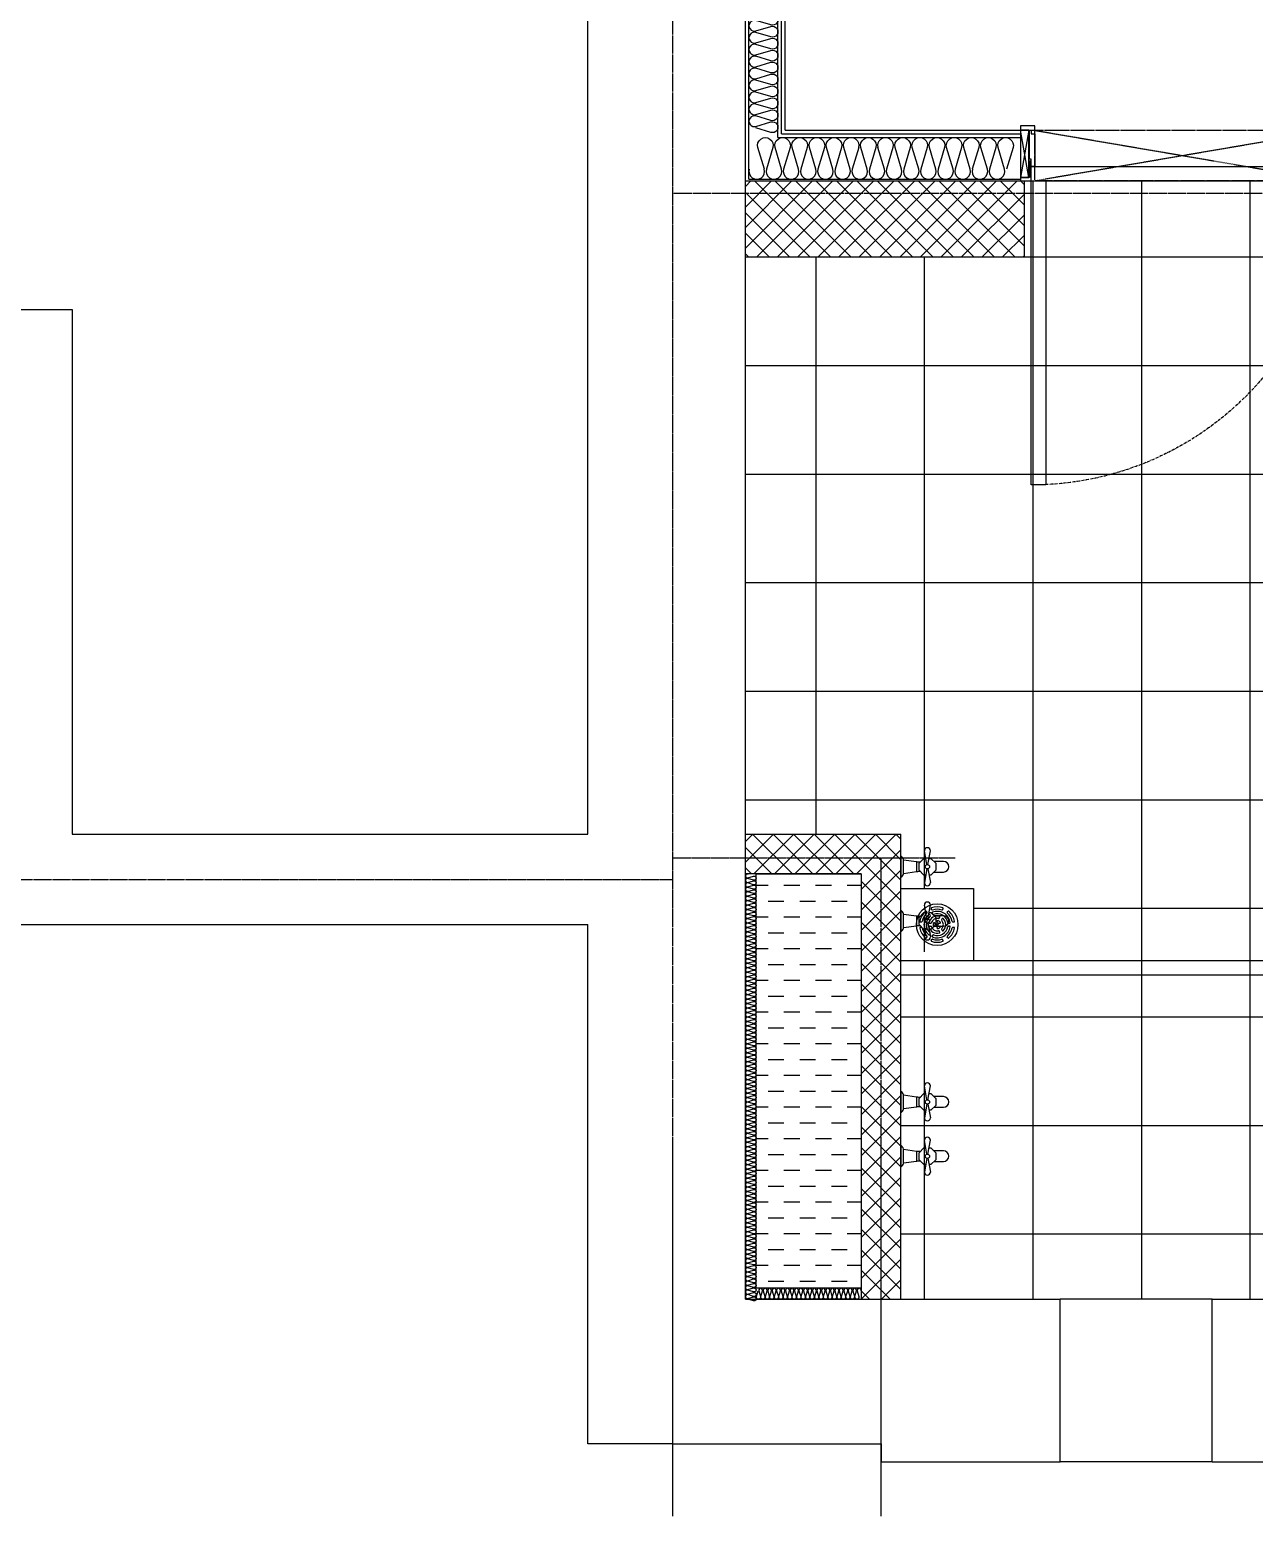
# Model space of a CAD drawing. Header units: millimetres. Extents: x 18456 to 179493, y -203649 to 469211.
# Drawn here: x 136877 to 140261, y -115961 to -111852 of the extents above; entities that cross this region are included whole.
import ezdxf

# ---------------------------------------------------------------- set-up
doc = ezdxf.new("R2010")
doc.units = ezdxf.units.MM
for name, pattern in [('X-평면도(기본형)$0$CEN', [52.5, 50, -1, 0.5, -1]), ('X-평면도(기본형)$0$CENN', [6.3, 4, -1, 0.3, -1]), ('X-평면도(기본형)$0$HID', [2.8, 1.8, -1])]:
    doc.linetypes.add(name, pattern=pattern)
for name, color, linetype, true_color in [('X-평면도(기본형)$0$40HAT', 9, 'Continuous', 0x808080), ('X-평면도(기본형)$0$4ELE', 4, 'Continuous', 0x00ffff), ('X-평면도(기본형)$0$4GYP', 4, 'Continuous', 0x00ffff), ('X-평면도(기본형)$0$CEN', 1, 'X-평면도(기본형)$0$CEN', 0xff0000), ('X-평면도(기본형)$0$DOOR', 4, 'Continuous', 0x00ffff), ('X-평면도(기본형)$0$INS', 9, 'Continuous', 0x808080), ('X-평면도(기본형)$0$INSUL', 9, 'Continuous', 0x808080), ('X-평면도(기본형)$0$LV', 4, 'Continuous', 0x00ffff), ('X-평면도(기본형)$0$TIL', 5, 'Continuous', 0x0000ff), ('X-평면도(기본형)$0$W1', 2, 'Continuous', 0xffff00), ('X-평면도(기본형)$0$W2', 3, 'Continuous', 0x00ff00), ('X-평면도(기본형)$0$설비OPEN', 9, 'Continuous', 0x808080), ('X-평면도(기본형)$0$수전', 5, 'Continuous', 0x0000ff)]:
    doc.layers.add(name, color=color, linetype=linetype, true_color=true_color)
pattern_1 = [(315, (-516301.965, -267489.793), (28.2842712, 28.2842712), []), (45, (-516301.965, -267489.793), (-28.2842712, 28.2842712), [])]
pattern_2 = [(360, (-497850.35, -73180.52), (2e-13, 300), []), (90, (-497850.35, -73180.52), (-300, 9e-14), [])]

# ---------------------------------------------------------------- blocks, each defined once
blk = doc.blocks.new('X-평면도(기본형)$0$pd900')
at = {"layer": 'X-평면도(기본형)$0$DOOR', "color": 1, "true_color": 0xff0000}
for p, q in [((23, 0), (0, 130)), ((23, 130), (0, 0)), ((877, 0), (900, 130)), ((877, 130), (900, 0))]:
    blk.add_line(p, q, dxfattribs=at)
at = {"layer": 'X-평면도(기본형)$0$DOOR'}
for p, q in [((30, 140), (870, 140)), ((30, 100), (870, 100))]:
    blk.add_line(p, q, dxfattribs=at)
at = {"layer": 'X-평면도(기본형)$0$DOOR', "color": 1, "linetype": 'X-평면도(기본형)$0$HID', "true_color": 0xff0000}
for p, q in [((40, 0), (860, 140)), ((860, 0), (40, 140))]:
    blk.add_line(p, q, dxfattribs=at)
at = {"layer": 'X-평면도(기본형)$0$DOOR', "color": 6, "true_color": 0xff00ff}
blk.add_lwpolyline([(30, 140), (70, 140), (70, 980), (30, 980)], close=True, dxfattribs=at)
at = {"layer": 'X-평면도(기본형)$0$DOOR'}
for points in [[(0, 130), (0, 140), (30, 140), (30, 85), (25, 85), (25, 130)], [(0, 0), (0, 130), (23, 130), (23, 0)], [(900, 130), (900, 140), (870, 140), (870, 85), (875, 85), (875, 130)], [(900, 0), (900, 130), (877, 130), (877, 0)], [(40, 100), (30, 100), (30, 80), (25, 80), (25, 0), (30, 0), (30, 10), (40, 10)], [(860, 100), (870, 100), (870, 80), (875, 80), (875, 0), (870, 0), (870, 10), (860, 10)], [(0, 0), (40, 0), (40, -12), (0, -12)], [(860, 0), (900, 0), (900, -12), (860, -12)]]:
    blk.add_lwpolyline(points, close=True, dxfattribs=at)
at = {"layer": 'X-평면도(기본형)$0$DOOR', "color": 1, "linetype": 'X-평면도(기본형)$0$HID', "true_color": 0xff0000}
blk.add_lwpolyline([(40, 0), (860, 0), (860, 140), (40, 140)], close=True, dxfattribs=at)
at = {"layer": 'X-평면도(기본형)$0$DOOR', "color": 1, "linetype": 'X-평면도(기본형)$0$CENN', "ltscale": 2, "true_color": 0xff0000}
blk.add_arc((30, 140), 840, 0, 87.2706, dxfattribs=at)
blk = doc.blocks.new('U65 (X-평면도(기본형)$0$ins-l)')
at = {"layer": 'X-평면도(기본형)$0$INSUL', "color": 8, "true_color": 0x808080}
for p, q in [((36.9, 24.2), (21.4, 75.8)), ((57.5, 75.8), (42, 24.2)), ((78.1, 24.2), (62.6, 75.8)), ((98.7, 75.8), (83.2, 24.2)), ((119.3, 24.2), (103.8, 75.8)), ((139.9, 75.8), (124.5, 24.2)), ((160.5, 24.2), (145.1, 75.8)), ((181.1, 75.8), (165.7, 24.2)), ((201.7, 24.2), (186.3, 75.8)), ((222.3, 75.8), (206.9, 24.2)), ((243, 24.2), (227.5, 75.8)), ((263.6, 75.8), (248.1, 24.2)), ((284.2, 24.2), (268.7, 75.8)), ((304.8, 75.8), (289.3, 24.2)), ((325.4, 24.2), (309.9, 75.8)), ((346, 75.8), (330.6, 24.2)), ((366.6, 24.2), (351.2, 75.8)), ((387.2, 75.8), (371.8, 24.2)), ((407.8, 24.2), (392.4, 75.8)), ((428.4, 75.8), (413, 24.2)), ((449.1, 24.2), (433.6, 75.8)), ((469.7, 75.8), (454.2, 24.2)), ((490.3, 24.2), (474.8, 75.8)), ((510.9, 75.8), (495.4, 24.2)), ((531.5, 24.2), (516, 75.8)), ((552.1, 75.8), (536.6, 24.2)), ((572.7, 24.2), (557.3, 75.8)), ((593.3, 75.8), (577.9, 24.2)), ((613.9, 24.2), (598.5, 75.8)), ((634.5, 75.8), (619.1, 24.2))]:
    blk.add_line(p, q, dxfattribs=at)
at = {"layer": 'X-평면도(기본형)$0$INSUL', "color": 8, "true_color": 0x808080, "extrusion": (0, 0, -1)}
for centre in [(-39.4, 81.2), (-80.7, 81.2), (-121.9, 81.2), (-163.1, 81.2), (-204.3, 81.2), (-245.5, 81.2), (-286.8, 81.2), (-328, 81.2), (-369.2, 81.2), (-410.4, 81.2), (-451.6, 81.2), (-492.9, 81.2), (-534.1, 81.2), (-575.3, 81.2), (-616.5, 81.2)]:
    blk.add_arc(centre, 18.8, 343.3008, 196.6992, dxfattribs=at)
at = {"layer": 'X-평면도(기본형)$0$INSUL', "color": 8, "true_color": 0x808080}
for centre in [(18.8, 18.8), (60, 18.8), (101.3, 18.8), (142.5, 18.8), (183.7, 18.8), (224.9, 18.8), (266.1, 18.8), (307.4, 18.8), (348.6, 18.8), (389.8, 18.8), (431, 18.8), (472.2, 18.8), (513.5, 18.8), (554.7, 18.8), (595.9, 18.8)]:
    blk.add_arc(centre, 18.8, 163.3008, 16.6992, dxfattribs=at)
blk = doc.blocks.new('U63 (X-평면도(기본형)$0$ins-l)')
at = {"layer": 'X-평면도(기본형)$0$INSUL', "color": 8, "true_color": 0x808080}
for p, q in [((36.9, 24.2), (21.4, 75.8)), ((57.5, 75.8), (42, 24.2)), ((78.1, 24.2), (62.6, 75.8)), ((98.7, 75.8), (83.2, 24.2)), ((119.3, 24.2), (103.8, 75.8)), ((139.9, 75.8), (124.5, 24.2)), ((160.5, 24.2), (145.1, 75.8)), ((181.1, 75.8), (165.7, 24.2)), ((201.7, 24.2), (186.3, 75.8)), ((222.3, 75.8), (206.9, 24.2)), ((243, 24.2), (227.5, 75.8)), ((263.6, 75.8), (248.1, 24.2)), ((284.2, 24.2), (268.7, 75.8)), ((304.8, 75.8), (289.3, 24.2)), ((325.4, 24.2), (309.9, 75.8)), ((346, 75.8), (330.6, 24.2)), ((366.6, 24.2), (351.2, 75.8)), ((387.2, 75.8), (371.8, 24.2)), ((407.8, 24.2), (392.4, 75.8)), ((428.4, 75.8), (413, 24.2)), ((449.1, 24.2), (433.6, 75.8)), ((469.7, 75.8), (454.2, 24.2)), ((490.3, 24.2), (474.8, 75.8)), ((510.9, 75.8), (495.4, 24.2)), ((531.5, 24.2), (516, 75.8)), ((552.1, 75.8), (536.6, 24.2)), ((572.7, 24.2), (557.3, 75.8)), ((593.3, 75.8), (577.9, 24.2)), ((613.9, 24.2), (598.5, 75.8)), ((634.5, 75.8), (619.1, 24.2)), ((655.2, 24.2), (639.7, 75.8)), ((675.8, 75.8), (660.3, 24.2)), ((696.4, 24.2), (680.9, 75.8)), ((717, 75.8), (701.5, 24.2)), ((737.6, 24.2), (722.1, 75.8)), ((758.2, 75.8), (742.7, 24.2)), ((778.8, 24.2), (763.4, 75.8)), ((799.4, 75.8), (784, 24.2)), ((820, 24.2), (804.6, 75.8)), ((840.6, 75.8), (825.2, 24.2)), ((861.3, 24.2), (845.8, 75.8)), ((881.9, 75.8), (866.4, 24.2)), ((902.5, 24.2), (887, 75.8)), ((923.1, 75.8), (907.6, 24.2)), ((943.7, 24.2), (928.2, 75.8)), ((964.3, 75.8), (948.8, 24.2)), ((984.9, 24.2), (969.5, 75.8)), ((1005.5, 75.8), (990.1, 24.2)), ((1026.1, 24.2), (1010.7, 75.8)), ((1046.7, 75.8), (1031.3, 24.2)), ((1067.4, 24.2), (1051.9, 75.8)), ((1088, 75.8), (1072.5, 24.2)), ((1108.6, 24.2), (1093.1, 75.8)), ((1129.2, 75.8), (1113.7, 24.2)), ((1149.8, 24.2), (1134.3, 75.8)), ((1170.4, 75.8), (1154.9, 24.2)), ((1191, 24.2), (1175.6, 75.8)), ((1211.6, 75.8), (1196.2, 24.2)), ((1232.2, 24.2), (1216.8, 75.8)), ((1252.8, 75.8), (1237.4, 24.2)), ((1273.5, 24.2), (1258, 75.8)), ((1294.1, 75.8), (1278.6, 24.2)), ((1314.7, 24.2), (1299.2, 75.8)), ((1335.3, 75.8), (1319.8, 24.2)), ((1355.9, 24.2), (1340.4, 75.8)), ((1376.5, 75.8), (1361, 24.2)), ((1397.1, 24.2), (1381.7, 75.8)), ((1417.7, 75.8), (1402.3, 24.2)), ((1438.3, 24.2), (1422.9, 75.8)), ((1458.9, 75.8), (1443.5, 24.2)), ((1479.5, 24.2), (1464.1, 75.8)), ((1500.2, 75.8), (1484.7, 24.2)), ((1520.8, 24.2), (1505.3, 75.8)), ((1541.4, 75.8), (1525.9, 24.2)), ((1562, 24.2), (1546.5, 75.8)), ((1582.6, 75.8), (1567.1, 24.2)), ((1603.2, 24.2), (1587.8, 75.8)), ((1623.8, 75.8), (1608.4, 24.2)), ((1644.4, 24.2), (1629, 75.8)), ((1665, 75.8), (1649.6, 24.2)), ((1685.6, 24.2), (1670.2, 75.8)), ((1706.3, 75.8), (1690.8, 24.2)), ((1726.9, 24.2), (1711.4, 75.8)), ((1747.5, 75.8), (1732, 24.2)), ((1768.1, 24.2), (1752.6, 75.8)), ((1788.7, 75.8), (1773.2, 24.2)), ((1809.3, 24.2), (1793.8, 75.8)), ((1829.9, 75.8), (1814.5, 24.2)), ((1850.5, 24.2), (1835.1, 75.8)), ((1871.1, 75.8), (1855.7, 24.2)), ((1891.7, 24.2), (1876.3, 75.8)), ((1912.4, 75.8), (1896.9, 24.2)), ((1933, 24.2), (1917.5, 75.8)), ((1953.6, 75.8), (1938.1, 24.2)), ((1974.2, 24.2), (1958.7, 75.8)), ((1994.8, 75.8), (1979.3, 24.2)), ((2015.4, 24.2), (1999.9, 75.8)), ((2036, 75.8), (2020.6, 24.2)), ((2056.6, 24.2), (2041.2, 75.8)), ((2077.2, 75.8), (2061.8, 24.2)), ((2097.8, 24.2), (2082.4, 75.8)), ((2118.5, 75.8), (2103, 24.2)), ((2139.1, 24.2), (2123.6, 75.8)), ((2159.7, 75.8), (2144.2, 24.2)), ((2180.3, 24.2), (2164.8, 75.8)), ((2200.9, 75.8), (2185.4, 24.2))]:
    blk.add_line(p, q, dxfattribs=at)
at = {"layer": 'X-평면도(기본형)$0$INSUL', "color": 8, "true_color": 0x808080, "extrusion": (0, 0, -1)}
for centre in [(-39.4, 81.2), (-80.7, 81.2), (-121.9, 81.2), (-163.1, 81.2), (-204.3, 81.2), (-245.5, 81.2), (-286.8, 81.2), (-328, 81.2), (-369.2, 81.2), (-410.4, 81.2), (-451.6, 81.2), (-492.9, 81.2), (-534.1, 81.2), (-575.3, 81.2), (-616.5, 81.2), (-657.7, 81.2), (-699, 81.2), (-740.2, 81.2), (-781.4, 81.2), (-822.6, 81.2), (-863.8, 81.2), (-905.1, 81.2), (-946.3, 81.2), (-987.5, 81.2), (-1028.7, 81.2), (-1069.9, 81.2), (-1111.1, 81.2), (-1152.4, 81.2), (-1193.6, 81.2), (-1234.8, 81.2), (-1276, 81.2), (-1317.2, 81.2), (-1358.5, 81.2), (-1399.7, 81.2), (-1440.9, 81.2), (-1482.1, 81.2), (-1523.3, 81.2), (-1564.6, 81.2), (-1605.8, 81.2), (-1647, 81.2), (-1688.2, 81.2), (-1729.4, 81.2), (-1770.7, 81.2), (-1811.9, 81.2), (-1853.1, 81.2), (-1894.3, 81.2), (-1935.5, 81.2), (-1976.8, 81.2), (-2018, 81.2), (-2059.2, 81.2), (-2100.4, 81.2), (-2141.6, 81.2), (-2182.9, 81.2)]:
    blk.add_arc(centre, 18.8, 343.3008, 196.6992, dxfattribs=at)
at = {"layer": 'X-평면도(기본형)$0$INSUL', "color": 8, "true_color": 0x808080}
for centre in [(18.8, 18.8), (60, 18.8), (101.3, 18.8), (142.5, 18.8), (183.7, 18.8), (224.9, 18.8), (266.1, 18.8), (307.4, 18.8), (348.6, 18.8), (389.8, 18.8), (431, 18.8), (472.2, 18.8), (513.5, 18.8), (554.7, 18.8), (595.9, 18.8), (637.1, 18.8), (678.3, 18.8), (719.6, 18.8), (760.8, 18.8), (802, 18.8), (843.2, 18.8), (884.4, 18.8), (925.7, 18.8), (966.9, 18.8), (1008.1, 18.8), (1049.3, 18.8), (1090.5, 18.8), (1131.8, 18.8), (1173, 18.8), (1214.2, 18.8), (1255.4, 18.8), (1296.6, 18.8), (1337.9, 18.8), (1379.1, 18.8), (1420.3, 18.8), (1461.5, 18.8), (1502.7, 18.8), (1544, 18.8), (1585.2, 18.8), (1626.4, 18.8), (1667.6, 18.8), (1708.8, 18.8), (1750.1, 18.8), (1791.3, 18.8), (1832.5, 18.8), (1873.7, 18.8), (1914.9, 18.8), (1956.2, 18.8), (1997.4, 18.8), (2038.6, 18.8), (2079.8, 18.8), (2121, 18.8), (2162.2, 18.8)]:
    blk.add_arc(centre, 18.8, 163.3008, 16.6992, dxfattribs=at)
blk = doc.blocks.new('X-평면도(기본형)$0$A$C66e6687a')
at = {"layer": 'X-평면도(기본형)$0$수전', "color": 8, "true_color": 0x808080}
for p, q in [((66.5, 128), (63.5, 129.7)), ((92.5, 143), (92.5, 146.4)), ((96, 131.1), (96, 134.5)), ((96, 131.1), (96, 134.5)), ((104, 131.1), (104, 134.5)), ((107.5, 143), (107.5, 146.4)), ((136.5, 129.7), (133.5, 128)), ((59, 115), (56, 116.7)), ((59, 85), (56, 83.3)), ((71.1, 87.9), (68.1, 86.2)), ((82.5, 105.5), (79.5, 107.2)), ((86.5, 112.4), (83.5, 114.2)), ((95.2, 101.9), (91.4, 99.7)), ((99.2, 94.9), (95.4, 92.7)), ((96, 103.2), (96, 107.6)), ((96, 103.2), (96, 107.6)), ((104.6, 92.7), (100.7, 94.9)), ((104, 103.2), (104, 107.6)), ((108.6, 99.7), (104.7, 101.9)), ((116.5, 114.2), (113.5, 112.4)), ((120.5, 107.2), (117.5, 105.5)), ((131.9, 86.2), (128.9, 87.9)), ((131.9, 86.2), (128.9, 87.9)), ((144, 116.7), (141, 115)), ((144, 83.3), (141, 85)), ((66.5, 72), (63.5, 70.3)), ((75.1, 81), (72.1, 79.3)), ((92.5, 53.6), (92.5, 57)), ((96, 78.6), (96, 82.1)), ((96, 78.6), (96, 82.1)), ((104, 78.6), (104, 82.1)), ((107.5, 53.6), (107.5, 57)), ((127.9, 79.3), (124.9, 81)), ((136.5, 70.3), (133.5, 72))]:
    blk.add_line(p, q, dxfattribs=at)
blk.add_lwpolyline([(0, 0), (0, 200), (200, 200), (200, 0)], close=True, dxfattribs=at)
for radius in [57.5, 2.5]:
    blk.add_circle((100, 100), radius, dxfattribs=at)
for centre, radius, start, end in [((64.3, 131), 1.5, 139.0312, 240), ((100, 100), 48.8, 100.9688, 139.0312), ((100, 100), 36.5, 99.0541, 200.9459), ((67.2, 129.3), 1.5, 240, 318.1835), ((100, 100), 42.5, 101.8165, 138.1835), ((100, 100), 30.1, 100.0234, 199.9766), ((100, 100), 23.6, 44.4106, 135.5894), ((91, 146.4), 1.5, 0, 100.9688), ((91, 143), 1.5, 281.8165, 0), ((94.5, 134.5), 1.5, 0, 99.0541), ((94.5, 131.1), 1.5, 280.0234, 0), ((94.5, 131.1), 1.5, 280.0234, 0), ((105.5, 134.5), 1.5, 80.9459, 180), ((105.5, 131.1), 1.5, 180, 259.9766), ((100, 100), 30.1, 340.0234, 79.9766), ((100, 100), 36.5, 339.0541, 80.9459), ((109, 146.4), 1.5, 79.0312, 180), ((109, 143), 1.5, 180, 258.1835), ((100, 100), 42.5, 41.8165, 78.1835), ((100, 100), 48.8, 40.9688, 79.0312), ((132.8, 129.3), 1.5, 221.8165, 300), ((135.7, 131), 1.5, 300, 40.9688), ((100, 100), 48.8, 160.9688, 199.0312), ((55.3, 115.4), 1.5, 60, 160.9688), ((55.3, 84.6), 1.5, 199.0312, 300), ((100, 100), 42.5, 161.8165, 198.1835), ((58.2, 113.7), 1.5, 341.8165, 60), ((58.2, 86.3), 1.5, 300, 18.1835), ((67.4, 87.5), 1.5, 200.9459, 300), ((70.3, 89.2), 1.5, 300, 19.9766), ((100, 100), 23.6, 164.4106, 255.5894), ((78.7, 105.9), 1.5, 60, 164.4106), ((81.7, 104.2), 1.5, 347.0576, 60), ((84.2, 115.5), 1.5, 135.5894, 240), ((100, 100), 17.2, 167.0576, 252.9424), ((87.2, 113.7), 1.5, 240, 312.9424), ((100, 100), 17.2, 47.0576, 132.9424), ((90.6, 101), 1.5, 174.1895, 300), ((100, 100), 10.9, 125.8105, 174.1895), ((94.5, 107.6), 1.5, 0, 125.8105), ((96.1, 91.4), 1.5, 120, 245.8105), ((94.5, 82.1), 1.5, 0, 72.9424), ((94.5, 103.2), 1.5, 300, 0), ((100, 100), 10.9, 245.8105, 294.1895), ((100, 93.6), 1.5, 60, 120), ((105.5, 107.6), 1.5, 54.1895, 180), ((105.5, 103.2), 1.5, 180, 240), ((105.5, 82.1), 1.5, 107.0576, 180), ((103.9, 91.4), 1.5, 294.1895, 60), ((100, 100), 17.2, 287.0576, 12.9424), ((100, 100), 23.6, 284.4106, 15.5894), ((100, 100), 10.9, 5.8105, 54.1895), ((109.4, 101), 1.5, 240, 5.8105), ((112.8, 113.7), 1.5, 227.0576, 300), ((115.8, 115.5), 1.5, 300, 44.4106), ((118.3, 104.2), 1.5, 120, 192.9424), ((121.3, 105.9), 1.5, 15.5894, 120), ((129.7, 89.2), 1.5, 160.0234, 240), ((132.6, 87.5), 1.5, 240, 339.0541), ((141.8, 113.7), 1.5, 120, 198.1835), ((100, 100), 42.5, 341.8165, 18.1835), ((141.8, 86.3), 1.5, 161.8165, 240), ((144.7, 115.4), 1.5, 19.0312, 120), ((144.7, 84.6), 1.5, 240, 340.9688), ((100, 100), 48.8, 340.9688, 19.0312), ((64.3, 69), 1.5, 120, 220.9688), ((100, 100), 48.8, 220.9688, 259.0312), ((67.2, 70.7), 1.5, 41.8165, 120), ((100, 100), 42.5, 221.8165, 258.1835), ((72.9, 78), 1.5, 120, 219.0541), ((100, 100), 36.5, 219.0541, 320.9459), ((75.8, 79.7), 1.5, 40.0234, 120), ((100, 100), 30.1, 220.0234, 319.9766), ((91, 53.6), 1.5, 259.0312, 360), ((91, 57), 1.5, 0, 78.1835), ((94.5, 78.6), 1.5, 255.5894, 0), ((105.5, 78.6), 1.5, 180, 284.4106), ((109, 57), 1.5, 101.8165, 180), ((109, 53.6), 1.5, 180, 280.9688), ((100, 100), 42.5, 281.8165, 318.1835), ((100, 100), 48.8, 280.9688, 319.0312), ((124.2, 79.7), 1.5, 60, 139.9766), ((127.1, 78), 1.5, 320.9459, 60), ((132.8, 70.7), 1.5, 60, 138.1835), ((135.7, 69), 1.5, 319.0312, 60)]:
    blk.add_arc(centre, radius, start, end, dxfattribs=at)
blk = doc.blocks.new('X-평면도(기본형)$0$수전-1')
at = {"layer": 'X-평면도(기본형)$0$수전'}
for p, q in [((33477.5, -11070.1), (33477.5, -11099.3)), ((33484.5, -11099.3), (33484.5, -11079.4)), ((33548.8, -11093.5), (33542.1, -11055.2)), ((33552.1, -11093.5), (33558.8, -11055.2)), ((33594.8, -11084.6), (33568.4, -11084.6)), ((33477.5, -11099.3), (33477.5, -11128.5)), ((33484.5, -11119.2), (33484.5, -11099.3)), ((33548.8, -11105.1), (33542.1, -11143.3)), ((33552.1, -11105.1), (33558.8, -11143.3)), ((33568.4, -11114), (33594.8, -11114))]:
    blk.add_line(p, q, dxfattribs=at)
for points in [[(33484.5, -11080), (33520.4, -11085), (33520.4, -11099.3), (33520.4, -11113.6), (33484.5, -11118.6)], [(33545.7, -11122.4), (33540.9, -11122.4), (33527.3, -11108.9), (33527.3, -11089.7), (33540.9, -11076.2), (33545.7, -11076.2)], [(33555.1, -11076.2), (33560, -11076.2), (33573.5, -11089.7), (33573.5, -11108.9)], [(33573.5, -11108.9), (33560, -11122.4), (33555.1, -11122.4)]]:
    blk.add_lwpolyline(points, dxfattribs=at)
blk.add_circle((33550.4, -11099.3), 5.91, dxfattribs=at)
for centre, radius, start, end in [((33550.4, -11055.2), 8.37, 0, 180), ((33471.5, -11081.8), 13.2, 10.588, 62.8148), ((33527.4, -11057.7), 28.1, 255.692, 278.489), ((33594.8, -11099.3), 14.7, 270, 90), ((33471.5, -11116.8), 13.2, 297.1852, 349.412), ((33527.4, -11140.9), 28.1, 81.511, 104.308), ((33550.4, -11143.3), 8.37, 180, 0)]:
    blk.add_arc(centre, radius, start, end, dxfattribs=at)
blk = doc.blocks.new('U274 (X-평면도(기본형)$0$ins-l)')
at = {"layer": 'X-평면도(기본형)$0$INSUL', "color": 8, "true_color": 0x808080}
for p, q in [((37, 24), (21, 76)), ((57, 76), (42, 24)), ((78, 24), (63, 76)), ((99, 76), (83, 24)), ((119, 24), (104, 76)), ((140, 76), (124, 24)), ((161, 24), (145, 76)), ((181, 76), (166, 24)), ((202, 24), (186, 76)), ((222, 76), (207, 24)), ((243, 24), (228, 76)), ((264, 76), (248, 24)), ((284, 24), (269, 76)), ((305, 76), (289, 24)), ((325, 24), (310, 76)), ((346, 76), (331, 24)), ((367, 24), (351, 76)), ((387, 76), (372, 24)), ((408, 24), (392, 76)), ((428, 76), (413, 24)), ((449, 24), (434, 76)), ((470, 76), (454, 24)), ((490, 24), (475, 76)), ((511, 76), (495, 24)), ((531, 24), (516, 76)), ((552, 76), (537, 24)), ((573, 24), (557, 76)), ((593, 76), (578, 24)), ((614, 24), (598, 76)), ((635, 76), (619, 24)), ((655, 24), (640, 76)), ((676, 76), (660, 24)), ((696, 24), (681, 76)), ((717, 76), (702, 24)), ((738, 24), (722, 76)), ((758, 76), (743, 24)), ((779, 24), (763, 76)), ((799, 76), (784, 24)), ((820, 24), (805, 76)), ((841, 76), (825, 24)), ((861, 24), (846, 76)), ((882, 76), (866, 24)), ((902, 24), (887, 76)), ((923, 76), (908, 24)), ((944, 24), (928, 76)), ((964, 76), (949, 24))]:
    blk.add_line(p, q, dxfattribs=at)
for centre in [(19, 19), (60, 19), (101, 19), (142, 19), (184, 19), (225, 19), (266, 19), (307, 19), (349, 19), (390, 19), (431, 19), (472, 19), (513, 19), (555, 19), (596, 19), (637, 19), (678, 19), (720, 19), (761, 19), (802, 19), (843, 19), (884, 19), (926, 19)]:
    blk.add_arc(centre, 18.8, 163.3008, 16.6992, dxfattribs=at)
at = {"layer": 'X-평면도(기본형)$0$INSUL', "color": 8, "true_color": 0x808080, "extrusion": (0, 0, -1)}
for centre in [(-39, 81), (-81, 81), (-122, 81), (-163, 81), (-204, 81), (-246, 81), (-287, 81), (-328, 81), (-369, 81), (-410, 81), (-452, 81), (-493, 81), (-534, 81), (-575, 81), (-617, 81), (-658, 81), (-699, 81), (-740, 81), (-781, 81), (-823, 81), (-864, 81), (-905, 81), (-946, 81)]:
    blk.add_arc(centre, 18.8, 343.3008, 196.6992, dxfattribs=at)
blk = doc.blocks.new('U273 (X-평면도(기본형)$0$ins-l)')
at = {"layer": 'X-평면도(기본형)$0$INSUL', "color": 8, "true_color": 0x808080}
for p, q in [((37, 24), (21, 76)), ((57, 76), (42, 24)), ((78, 24), (63, 76)), ((99, 76), (83, 24)), ((119, 24), (104, 76)), ((140, 76), (124, 24)), ((161, 24), (145, 76)), ((181, 76), (166, 24)), ((202, 24), (186, 76)), ((222, 76), (207, 24)), ((243, 24), (228, 76)), ((264, 76), (248, 24)), ((284, 24), (269, 76)), ((305, 76), (289, 24)), ((325, 24), (310, 76)), ((346, 76), (331, 24)), ((367, 24), (351, 76)), ((387, 76), (372, 24)), ((408, 24), (392, 76)), ((428, 76), (413, 24)), ((449, 24), (434, 76)), ((470, 76), (454, 24)), ((490, 24), (475, 76)), ((511, 76), (495, 24)), ((531, 24), (516, 76)), ((552, 76), (537, 24)), ((573, 24), (557, 76)), ((593, 76), (578, 24)), ((614, 24), (598, 76)), ((635, 76), (619, 24)), ((655, 24), (640, 76)), ((676, 76), (660, 24)), ((696, 24), (681, 76)), ((717, 76), (702, 24)), ((738, 24), (722, 76)), ((758, 76), (743, 24)), ((779, 24), (763, 76)), ((799, 76), (784, 24)), ((820, 24), (805, 76)), ((841, 76), (825, 24)), ((861, 24), (846, 76)), ((882, 76), (866, 24)), ((902, 24), (887, 76)), ((923, 76), (908, 24)), ((944, 24), (928, 76)), ((964, 76), (949, 24)), ((985, 24), (969, 76)), ((1006, 76), (990, 24)), ((1026, 24), (1011, 76)), ((1047, 76), (1031, 24)), ((1067, 24), (1052, 76)), ((1088, 76), (1073, 24)), ((1109, 24), (1093, 76)), ((1129, 76), (1114, 24)), ((1150, 24), (1134, 76)), ((1170, 76), (1155, 24)), ((1191, 24), (1176, 76)), ((1212, 76), (1196, 24)), ((1232, 24), (1217, 76)), ((1253, 76), (1237, 24)), ((1273, 24), (1258, 76)), ((1294, 76), (1279, 24)), ((1315, 24), (1299, 76)), ((1335, 76), (1320, 24)), ((1356, 24), (1340, 76)), ((1377, 76), (1361, 24)), ((1397, 24), (1382, 76)), ((1418, 76), (1402, 24)), ((1438, 24), (1423, 76)), ((1459, 76), (1443, 24)), ((1480, 24), (1464, 76)), ((1500, 76), (1485, 24)), ((1521, 24), (1505, 76)), ((1541, 76), (1526, 24)), ((1562, 24), (1547, 76)), ((1583, 76), (1567, 24)), ((1603, 24), (1588, 76)), ((1624, 76), (1608, 24)), ((1644, 24), (1629, 76)), ((1665, 76), (1650, 24)), ((1686, 24), (1670, 76)), ((1706, 76), (1691, 24)), ((1727, 24), (1711, 76)), ((1747, 76), (1732, 24)), ((1768, 24), (1753, 76)), ((1789, 76), (1773, 24)), ((1809, 24), (1794, 76)), ((1830, 76), (1814, 24)), ((1851, 24), (1835, 76)), ((1871, 76), (1856, 24)), ((1892, 24), (1876, 76)), ((1912, 76), (1897, 24)), ((1933, 24), (1918, 76)), ((1954, 76), (1938, 24)), ((1974, 24), (1959, 76)), ((1995, 76), (1979, 24)), ((2015, 24), (2000, 76)), ((2036, 76), (2021, 24)), ((2057, 24), (2041, 76)), ((2077, 76), (2062, 24)), ((2098, 24), (2082, 76)), ((2118, 76), (2103, 24)), ((2139, 24), (2124, 76)), ((2160, 76), (2144, 24)), ((2180, 24), (2165, 76)), ((2201, 76), (2185, 24)), ((2222, 24), (2206, 76)), ((2242, 76), (2227, 24)), ((2263, 24), (2247, 76)), ((2283, 76), (2268, 24)), ((2304, 24), (2288, 76)), ((2325, 76), (2309, 24)), ((2345, 24), (2330, 76)), ((2366, 76), (2350, 24)), ((2386, 24), (2371, 76)), ((2407, 76), (2392, 24)), ((2428, 24), (2412, 76)), ((2448, 76), (2433, 24)), ((2469, 24), (2453, 76)), ((2489, 76), (2474, 24)), ((2510, 24), (2495, 76)), ((2531, 76), (2515, 24)), ((2551, 24), (2536, 76)), ((2572, 76), (2556, 24)), ((2592, 24), (2577, 76)), ((2613, 76), (2598, 24)), ((2634, 24), (2618, 76)), ((2654, 76), (2639, 24)), ((2675, 24), (2659, 76)), ((2696, 76), (2680, 24)), ((2716, 24), (2701, 76)), ((2737, 76), (2721, 24)), ((2757, 24), (2742, 76)), ((2778, 76), (2763, 24)), ((2799, 24), (2783, 76)), ((2819, 76), (2804, 24)), ((2840, 24), (2824, 76)), ((2860, 76), (2845, 24)), ((2881, 24), (2866, 76)), ((2902, 76), (2886, 24)), ((2922, 24), (2907, 76)), ((2943, 76), (2927, 24)), ((2963, 24), (2948, 76)), ((2984, 76), (2969, 24)), ((3005, 24), (2989, 76)), ((3025, 76), (3010, 24)), ((3046, 24), (3030, 76)), ((3067, 76), (3051, 24)), ((3087, 24), (3072, 76)), ((3108, 76), (3092, 24)), ((3128, 24), (3113, 76)), ((3149, 76), (3133, 24)), ((3170, 24), (3154, 76)), ((3190, 76), (3175, 24)), ((3211, 24), (3195, 76)), ((3231, 76), (3216, 24)), ((3252, 24), (3237, 76)), ((3273, 76), (3257, 24)), ((3293, 24), (3278, 76)), ((3314, 76), (3298, 24)), ((3334, 24), (3319, 76)), ((3355, 76), (3340, 24)), ((3376, 24), (3360, 76)), ((3396, 76), (3381, 24)), ((3417, 24), (3401, 76)), ((3437, 76), (3422, 24)), ((3458, 24), (3443, 76)), ((3479, 76), (3463, 24)), ((3499, 24), (3484, 76)), ((3520, 76), (3504, 24)), ((3541, 24), (3525, 76)), ((3561, 76), (3546, 24)), ((3582, 24), (3566, 76)), ((3602, 76), (3587, 24)), ((3623, 24), (3608, 76)), ((3644, 76), (3628, 24)), ((3664, 24), (3649, 76)), ((3685, 76), (3669, 24)), ((3705, 24), (3690, 76)), ((3726, 76), (3711, 24)), ((3747, 24), (3731, 76)), ((3767, 76), (3752, 24)), ((3788, 24), (3772, 76)), ((3808, 76), (3793, 24)), ((3829, 24), (3814, 76)), ((3850, 76), (3834, 24)), ((3870, 24), (3855, 76)), ((3891, 76), (3875, 24)), ((3912, 24), (3896, 76)), ((3932, 76), (3917, 24))]:
    blk.add_line(p, q, dxfattribs=at)
for centre in [(19, 19), (60, 19), (101, 19), (142, 19), (184, 19), (225, 19), (266, 19), (307, 19), (349, 19), (390, 19), (431, 19), (472, 19), (513, 19), (555, 19), (596, 19), (637, 19), (678, 19), (720, 19), (761, 19), (802, 19), (843, 19), (884, 19), (926, 19), (967, 19), (1008, 19), (1049, 19), (1091, 19), (1132, 19), (1173, 19), (1214, 19), (1255, 19), (1297, 19), (1338, 19), (1379, 19), (1420, 19), (1462, 19), (1503, 19), (1544, 19), (1585, 19), (1626, 19), (1668, 19), (1709, 19), (1750, 19), (1791, 19), (1832, 19), (1874, 19), (1915, 19), (1956, 19), (1997, 19), (2039, 19), (2080, 19), (2121, 19), (2162, 19), (2203, 19), (2245, 19), (2286, 19), (2327, 19), (2368, 19), (2410, 19), (2451, 19), (2492, 19), (2533, 19), (2574, 19), (2616, 19), (2657, 19), (2698, 19), (2739, 19), (2781, 19), (2822, 19), (2863, 19), (2904, 19), (2945, 19), (2987, 19), (3028, 19), (3069, 19), (3110, 19), (3152, 19), (3193, 19), (3234, 19), (3275, 19), (3316, 19), (3358, 19), (3399, 19), (3440, 19), (3481, 19), (3522, 19), (3564, 19), (3605, 19), (3646, 19), (3687, 19), (3729, 19), (3770, 19), (3811, 19), (3852, 19), (3893, 19)]:
    blk.add_arc(centre, 18.8, 163.3008, 16.6992, dxfattribs=at)
at = {"layer": 'X-평면도(기본형)$0$INSUL', "color": 8, "true_color": 0x808080, "extrusion": (0, 0, -1)}
for centre in [(-39, 81), (-81, 81), (-122, 81), (-163, 81), (-204, 81), (-246, 81), (-287, 81), (-328, 81), (-369, 81), (-410, 81), (-452, 81), (-493, 81), (-534, 81), (-575, 81), (-617, 81), (-658, 81), (-699, 81), (-740, 81), (-781, 81), (-823, 81), (-864, 81), (-905, 81), (-946, 81), (-987, 81), (-1029, 81), (-1070, 81), (-1111, 81), (-1152, 81), (-1194, 81), (-1235, 81), (-1276, 81), (-1317, 81), (-1358, 81), (-1400, 81), (-1441, 81), (-1482, 81), (-1523, 81), (-1565, 81), (-1606, 81), (-1647, 81), (-1688, 81), (-1729, 81), (-1771, 81), (-1812, 81), (-1853, 81), (-1894, 81), (-1936, 81), (-1977, 81), (-2018, 81), (-2059, 81), (-2100, 81), (-2142, 81), (-2183, 81), (-2224, 81), (-2265, 81), (-2307, 81), (-2348, 81), (-2389, 81), (-2430, 81), (-2471, 81), (-2513, 81), (-2554, 81), (-2595, 81), (-2636, 81), (-2677, 81), (-2719, 81), (-2760, 81), (-2801, 81), (-2842, 81), (-2884, 81), (-2925, 81), (-2966, 81), (-3007, 81), (-3048, 81), (-3090, 81), (-3131, 81), (-3172, 81), (-3213, 81), (-3255, 81), (-3296, 81), (-3337, 81), (-3378, 81), (-3419, 81), (-3461, 81), (-3502, 81), (-3543, 81), (-3584, 81), (-3626, 81), (-3667, 81), (-3708, 81), (-3749, 81), (-3790, 81), (-3832, 81), (-3873, 81), (-3914, 81)]:
    blk.add_arc(centre, 18.8, 343.3008, 196.6992, dxfattribs=at)

msp = doc.modelspace()

# ---------------------------------------------------------------- hatches: boundary and pattern name
at = {"layer": 'X-평면도(기본형)$0$40HAT'}
h = msp.add_hatch(dxfattribs=at)
h.set_pattern_fill('H3', color=256, scale=40, style=0, pattern_type=2)
h.set_pattern_definition(pattern_1)
h.paths.add_polyline_path([(138854.6, -112480.5), (138854.6, -112270.5), (139624.6, -112270.5), (139624.6, -112480.5)], flags=0)
h = msp.add_hatch(dxfattribs=at)
h.set_pattern_fill('H3', color=256, scale=40, style=0, pattern_type=2)
h.set_pattern_definition(pattern_1)
h.paths.add_polyline_path([(138854.6, -114185.5), (138854.6, -114075.5), (139284.6, -114075.5), (139284.6, -115360.5), (139174.6, -115360.5), (139174.6, -114185.5)], flags=0)
at = {"layer": 'X-평면도(기본형)$0$TIL'}
h = msp.add_hatch(dxfattribs=at)
h.set_pattern_fill('H3', color=256, scale=300, angle=45, style=0, pattern_type=2)
h.set_pattern_definition(pattern_2)
h.paths.add_polyline_path([(139284.6, -114425.5), (139484.6, -114425.5), (139484.6, -114225.5), (139284.6, -114225.5), (139284.6, -114075.5), (138854.6, -114075.5), (138854.6, -112480.5), (139624.6, -112480.5), (139624.6, -112270.5), (140504.6, -112270.5), (140504.6, -114465.5), (141809.6, -114465.5), (141809.6, -115360.5), (139284.6, -115360.5)], flags=0)
h = msp.add_hatch(dxfattribs=at)
h.set_pattern_fill('H3', color=256, scale=300, angle=45, style=0, pattern_type=2)
h.set_pattern_definition(pattern_2)
h.paths.add_polyline_path([(139284.6, -114280.8), (139291.2, -114280.8), (139291.5, -114280.8), (139291.7, -114280.8), (139292, -114280.8), (139292.2, -114280.9), (139292.4, -114280.9), (139292.7, -114280.9), (139292.9, -114281), (139293.1, -114281.1), (139293.4, -114281.1), (139293.6, -114281.2), (139293.8, -114281.3), (139294, -114281.4), (139294.3, -114281.5), (139294.5, -114281.6), (139294.7, -114281.7), (139294.9, -114281.8), (139295.1, -114281.9), (139295.3, -114282.1), (139295.5, -114282.2), (139295.7, -114282.4), (139295.8, -114282.5), (139296, -114282.7), (139296.2, -114282.9), (139296.4, -114283), (139296.5, -114283.2), (139296.7, -114283.4), (139296.8, -114283.6), (139297, -114283.8), (139297.1, -114284), (139297.2, -114284.2), (139297.4, -114284.4), (139297.5, -114284.6), (139297.6, -114284.8), (139297.7, -114285), (139297.8, -114285.2), (139297.8, -114285.5), (139297.9, -114285.7), (139298, -114285.9), (139298, -114286.1), (139298.1, -114286.4), (139298.1, -114286.6), (139298.2, -114286.8), (139298.2, -114287.1), (139298.2, -114287.3), (139298.2, -114287.6), (139298.2, -114287.8), (139298.2, -114313.4), (139309.6, -114313.4), (139309.6, -114300.5), (139409.6, -114300.5), (139409.6, -114400.5), (139309.6, -114400.5), (139309.6, -114337.7), (139298.2, -114337.7), (139298.2, -114363.3), (139298.2, -114363.5), (139298.2, -114363.7), (139298.2, -114364), (139298.2, -114364.2), (139298.1, -114364.4), (139298.1, -114364.7), (139298, -114364.9), (139298, -114365.1), (139297.9, -114365.4), (139297.8, -114365.6), (139297.8, -114365.8), (139297.7, -114366), (139297.6, -114366.3), (139297.5, -114366.5), (139297.4, -114366.7), (139297.2, -114366.9), (139297.1, -114367.1), (139297, -114367.3), (139296.8, -114367.5), (139296.7, -114367.7), (139296.5, -114367.9), (139296.4, -114368), (139296.2, -114368.2), (139296, -114368.4), (139295.8, -114368.5), (139295.7, -114368.7), (139295.5, -114368.8), (139295.3, -114369), (139295.1, -114369.1), (139294.9, -114369.2), (139294.7, -114369.4), (139294.5, -114369.5), (139294.3, -114369.6), (139294, -114369.7), (139293.8, -114369.8), (139293.6, -114369.9), (139293.4, -114369.9), (139293.1, -114370), (139292.9, -114370.1), (139292.7, -114370.1), (139292.4, -114370.2), (139292.2, -114370.2), (139292, -114370.2), (139291.7, -114370.2), (139291.5, -114370.3), (139291.2, -114370.3), (139284.6, -114370.3)], flags=0)
at = {"layer": 'X-평면도(기본형)$0$설비OPEN'}
h = msp.add_hatch(dxfattribs=at)
h.set_pattern_fill('DASH', color=256, scale=350, style=0, pattern_type=2)
h.set_pattern_definition([(0, (-247920.353, -252160.52), (43.75, 43.75), [43.75, -43.75])])
h.paths.add_polyline_path([(139174.6, -114185.5), (139174.6, -115330.5), (138884.6, -115330.5), (138884.6, -114185.5)], flags=0)

# ---------------------------------------------------------------- linework, layer by layer
at = {"layer": 'X-평면도(기본형)$0$4ELE'}
for p, q in [((140144.6, -115360.5), (139724.6, -115360.5)), ((140144.6, -115810.5), (139724.6, -115810.5))]:
    msp.add_line(p, q, dxfattribs=at)
at = {"layer": 'X-평면도(기본형)$0$4GYP'}
for p, q in [((138954.6, -112140.5), (138954.6, -111345.5)), ((138964.6, -112130.5), (138964.6, -111345.5)), ((138954.6, -112140.5), (139614.6, -112140.5)), ((138964.6, -112130.5), (139614.6, -112130.5))]:
    msp.add_line(p, q, dxfattribs=at)
at = {"layer": 'X-평면도(기본형)$0$CEN'}
for p, q in [((138654.6, -115960.5), (138654.6, -109585.5)), ((140964.6, -112305.5), (138654.6, -112305.5)), ((138654.6, -114140.5), (139434.6, -114140.5)), ((139229.6, -115960.5), (139229.6, -114140.5)), ((136834.6, -114200.5), (138654.6, -114200.5))]:
    msp.add_line(p, q, dxfattribs=at)
at = {"layer": 'X-평면도(기본형)$0$INS'}
for p, q in [((138864.6, -112265.5), (138864.6, -110295.5)), ((138944.6, -112150.5), (138944.6, -110375.5)), ((138944.6, -112150.5), (139614.6, -112150.5)), ((138864.6, -112265.5), (139614.6, -112265.5))]:
    msp.add_line(p, q, dxfattribs=at)
at = {"layer": 'X-평면도(기본형)$0$LV'}
for p, q in [((140504.6, -114425.5), (139284.6, -114425.5)), ((140504.6, -114465.5), (139284.6, -114465.5))]:
    msp.add_line(p, q, dxfattribs=at)
at = {"layer": 'X-평면도(기본형)$0$W1'}
for p, q in [((138419.6, -114075.5), (138419.6, -110285.5)), ((138854.6, -115360.5), (138854.6, -110285.5)), ((136744.6, -112625.5), (136994.6, -112625.5)), ((136994.6, -112625.5), (136994.6, -114075.5)), ((136994.6, -114075.5), (138419.6, -114075.5)), ((136834.6, -114325.5), (138419.6, -114325.5)), ((138419.6, -115760.5), (138419.6, -114325.5)), ((138854.6, -115360.5), (139724.6, -115360.5)), ((139724.6, -115810.5), (139724.6, -115360.5)), ((140144.6, -115810.5), (140144.6, -115360.5)), ((140144.6, -115360.5), (140854.6, -115360.5)), ((138654.6, -115760.5), (138419.6, -115760.5)), ((138654.6, -115760.5), (139229.6, -115760.5)), ((139229.6, -115760.5), (139229.6, -115810.5)), ((139229.6, -115810.5), (139724.6, -115810.5)), ((140144.6, -115810.5), (140692.1, -115810.5))]:
    msp.add_line(p, q, dxfattribs=at)
at = {"layer": 'X-평면도(기본형)$0$W2'}
for p, q in [((138854.6, -112480.5), (138854.6, -112270.5)), ((138854.6, -112270.5), (139624.6, -112270.5)), ((139624.6, -112270.5), (139624.6, -112480.5)), ((138854.6, -112480.5), (139624.6, -112480.5)), ((138854.6, -114185.5), (138854.6, -114075.5)), ((138854.6, -114075.5), (139284.6, -114075.5)), ((139284.6, -115360.5), (139284.6, -114075.5)), ((139174.6, -114185.5), (138854.6, -114185.5)), ((139174.6, -114185.5), (139174.6, -115360.5)), ((139174.6, -115360.5), (139284.6, -115360.5))]:
    msp.add_line(p, q, dxfattribs=at)
at = {"layer": 'X-평면도(기본형)$0$설비OPEN'}
msp.add_lwpolyline([(139174.6, -114185.5), (139174.6, -115330.5), (138884.6, -115330.5), (138884.6, -114185.5)], close=True, dxfattribs=at)

# ---------------------------------------------------------------- block references
at = {"layer": 'X-평면도(기본형)$0$DOOR', "xscale": -1, "rotation": 180}
msp.add_blockref('X-평면도(기본형)$0$pd900', (139614.6, -112130.5), dxfattribs=at)
at = {"layer": 'X-평면도(기본형)$0$INSUL'}
for name, p, xscale, yscale, zscale, rotation in [('U63 (X-평면도(기본형)$0$ins-l)', (138864.6, -110375.5), 0.7999999999999998, 0.7999999999999998, 0.7999999999999998, 270), ('U273 (X-평면도(기본형)$0$ins-l)', (138854.6, -114185.5), 0.2999999999999999, 0.2999999999999999, 0.2999999999999999, 270), ('U274 (X-평면도(기본형)$0$ins-l)', (139174.6, -115330.5), 0.2999999999999999, 0.2999999999999999, 0.2999999999999999, 180)]:
    msp.add_blockref(name, p, dxfattribs=dict(at, xscale=xscale, yscale=yscale, zscale=zscale, rotation=rotation))
at = {"layer": 'X-평면도(기본형)$0$INSUL', "xscale": 1.15, "yscale": 1.15, "zscale": 1.15}
msp.add_blockref('U65 (X-평면도(기본형)$0$ins-l)', (138864.6, -112265.5), dxfattribs=at)
at = {"layer": 'X-평면도(기본형)$0$수전'}
for p in [(105807.1, -103066.2), (105807.1, -103216.2), (105807.1, -103716.2), (105807.1, -103866.2)]:
    msp.add_blockref('X-평면도(기본형)$0$수전-1', p, dxfattribs=at)
at = {"layer": 'X-평면도(기본형)$0$수전', "rotation": 270}
msp.add_blockref('X-평면도(기본형)$0$A$C66e6687a', (139284.6, -114225.5), dxfattribs=at)

doc.saveas('drawing.dxf')
